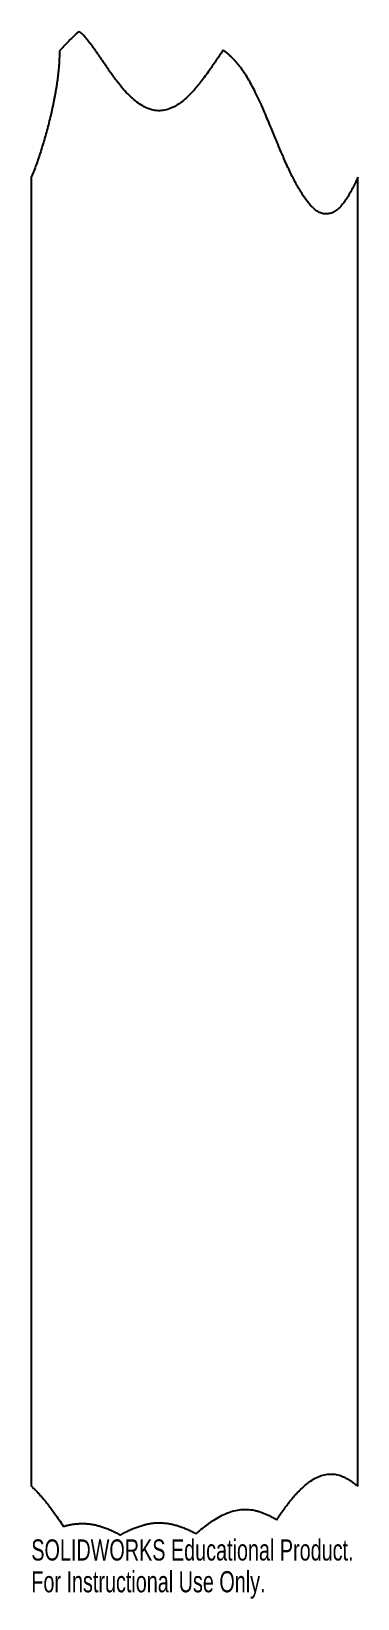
# Model space of a CAD drawing. Header units: inches. Extents: x -0.7 to 2.2, y -0.8 to 13.3.
import ezdxf

# ---------------------------------------------------------------- set-up
doc = ezdxf.new("R2010")
doc.units = ezdxf.units.IN
doc.header["$MEASUREMENT"] = 0
doc.styles.add('SLDTEXTSTYLE0', font='TXT', dxfattribs={"width": 0.7})

msp = doc.modelspace()

# ---------------------------------------------------------------- linework, layer by layer
at = {"color": 7, "linetype": 'Continuous', "lineweight": 25}
for p, q in [((-0.703, 11.993), (-0.703, 0.206)), ((2.235, 0.206), (2.235, 11.993))]:
    msp.add_line(p, q, dxfattribs=at)
for points, knots in [([(-0.271, 13.307), (-0.274, 13.305), (-0.279, 13.3), (-0.288, 13.293), (-0.297, 13.285), (-0.308, 13.276), (-0.319, 13.265), (-0.33, 13.254), (-0.343, 13.242), (-0.356, 13.229), (-0.37, 13.215), (-0.384, 13.2), (-0.4, 13.184), (-0.416, 13.167), (-0.432, 13.149), (-0.444, 13.136), (-0.45, 13.13)], [0, 0, 0, 0, 0.040363, 0.08544, 0.13526, 0.189844, 0.249208, 0.313363, 0.382321, 0.456089, 0.534673, 0.618079, 0.706311, 0.799373, 0.897269, 1, 1, 1, 1]), ([(1.024, 13.137), (1.014, 13.121), (0.992, 13.089), (0.959, 13.041), (0.926, 12.993), (0.891, 12.943), (0.855, 12.893), (0.818, 12.844), (0.783, 12.801), (0.745, 12.758), (0.703, 12.716), (0.657, 12.676), (0.612, 12.644), (0.564, 12.617), (0.511, 12.598), (0.453, 12.59), (0.395, 12.596), (0.339, 12.614), (0.285, 12.643), (0.232, 12.681), (0.177, 12.73), (0.122, 12.789), (0.065, 12.859), (0.022, 12.919), (-0.009, 12.964), (-0.027, 12.992), (-0.046, 13.019), (-0.065, 13.047), (-0.084, 13.074), (-0.103, 13.102), (-0.122, 13.129), (-0.14, 13.156), (-0.159, 13.181), (-0.177, 13.204), (-0.194, 13.226), (-0.21, 13.246), (-0.226, 13.264), (-0.242, 13.28), (-0.256, 13.294), (-0.266, 13.303), (-0.271, 13.307)], [0, 0, 0, 0, 0.0312591, 0.0625166, 0.0937741, 0.1250332, 0.1606026, 0.1932775, 0.223085, 0.2500605, 0.2859488, 0.318561, 0.3481497, 0.375053, 0.407192, 0.4377596, 0.4681739, 0.4998739, 0.5315924, 0.5667236, 0.6057974, 0.6491993, 0.6972109, 0.7500398, 0.7679011, 0.7857624, 0.8036236, 0.8214848, 0.839346, 0.8572072, 0.8750685, 0.8928966, 0.9097193, 0.9255422, 0.9403722, 0.9542175, 0.9670885, 0.9789977, 0.9899613, 1, 1, 1, 1]), ([(-0.45, 13.13), (-0.45, 13.122), (-0.45, 13.107), (-0.45, 13.085), (-0.451, 13.061), (-0.452, 13.037), (-0.453, 13.013), (-0.455, 12.988), (-0.457, 12.963), (-0.46, 12.937), (-0.463, 12.91), (-0.466, 12.883), (-0.47, 12.856), (-0.474, 12.828), (-0.479, 12.799), (-0.484, 12.77), (-0.489, 12.74), (-0.495, 12.71), (-0.501, 12.679), (-0.507, 12.648), (-0.514, 12.616), (-0.521, 12.584), (-0.531, 12.539), (-0.545, 12.483), (-0.562, 12.417), (-0.58, 12.351), (-0.599, 12.288), (-0.618, 12.226), (-0.638, 12.165), (-0.659, 12.106), (-0.68, 12.049), (-0.695, 12.012), (-0.703, 11.993)], [0, 0, 0, 0, 0.019022, 0.038497, 0.058432, 0.078829, 0.099695, 0.121033, 0.142848, 0.165142, 0.18792, 0.211184, 0.234938, 0.259185, 0.283927, 0.309167, 0.334907, 0.361149, 0.387896, 0.41515, 0.442912, 0.471184, 0.499968, 0.560002, 0.618881, 0.676619, 0.733231, 0.788733, 0.843143, 0.896478, 0.948757, 1, 1, 1, 1]), ([(2.235, 11.993), (2.231, 11.984), (2.223, 11.966), (2.211, 11.941), (2.2, 11.916), (2.188, 11.893), (2.177, 11.871), (2.165, 11.85), (2.154, 11.83), (2.143, 11.812), (2.132, 11.794), (2.121, 11.778), (2.11, 11.763), (2.092, 11.741), (2.067, 11.714), (2.032, 11.686), (1.997, 11.669), (1.962, 11.661), (1.925, 11.663), (1.89, 11.676), (1.851, 11.7), (1.81, 11.739), (1.766, 11.795), (1.719, 11.867), (1.67, 11.954), (1.618, 12.057), (1.578, 12.145), (1.548, 12.217), (1.524, 12.274), (1.493, 12.347), (1.46, 12.427), (1.427, 12.506), (1.398, 12.575), (1.372, 12.635), (1.344, 12.695), (1.314, 12.758), (1.281, 12.823), (1.248, 12.881), (1.22, 12.926), (1.196, 12.961), (1.177, 12.987), (1.158, 13.012), (1.137, 13.035), (1.116, 13.058), (1.094, 13.079), (1.072, 13.1), (1.048, 13.119), (1.032, 13.131), (1.024, 13.137)], [0, 0, 0, 0, 0.013078, 0.025661, 0.037749, 0.049347, 0.060459, 0.071089, 0.08124, 0.09092, 0.100133, 0.108888, 0.117193, 0.125058, 0.147181, 0.166478, 0.183569, 0.199341, 0.214903, 0.231411, 0.24984, 0.275441, 0.307022, 0.345034, 0.389735, 0.441283, 0.499779, 0.519077, 0.546356, 0.581615, 0.624855, 0.662855, 0.696366, 0.72539, 0.74993, 0.785546, 0.818237, 0.848039, 0.875002, 0.889584, 0.903945, 0.918104, 0.932081, 0.945898, 0.959575, 0.973136, 0.986603, 1, 1, 1, 1]), ([(1.503, -0.096), (1.512, -0.084), (1.528, -0.061), (1.552, -0.027), (1.575, 0.004), (1.597, 0.033), (1.618, 0.061), (1.639, 0.086), (1.658, 0.109), (1.676, 0.13), (1.701, 0.157), (1.733, 0.189), (1.772, 0.224), (1.815, 0.257), (1.864, 0.286), (1.92, 0.307), (1.976, 0.317), (2.021, 0.316), (2.055, 0.309), (2.08, 0.302), (2.105, 0.292), (2.13, 0.28), (2.156, 0.265), (2.182, 0.248), (2.208, 0.228), (2.226, 0.214), (2.235, 0.206)], [0, 0, 0, 0, 0.046429, 0.090499, 0.132216, 0.171585, 0.208614, 0.243309, 0.275682, 0.305745, 0.333513, 0.393841, 0.449333, 0.500269, 0.569278, 0.632491, 0.691951, 0.750097, 0.776374, 0.803702, 0.832296, 0.862344, 0.89401, 0.927432, 0.962728, 1, 1, 1, 1]), ([(-0.703, 0.206), (-0.698, 0.202), (-0.689, 0.193), (-0.675, 0.18), (-0.661, 0.166), (-0.647, 0.151), (-0.633, 0.136), (-0.619, 0.121), (-0.605, 0.104), (-0.59, 0.088), (-0.576, 0.07), (-0.562, 0.052), (-0.544, 0.029), (-0.52, -0.003), (-0.489, -0.045), (-0.453, -0.097), (-0.427, -0.135), (-0.412, -0.156)], [0, 0, 0, 0, 0.040489, 0.08193, 0.124338, 0.167727, 0.212111, 0.257503, 0.303915, 0.351358, 0.399842, 0.449377, 0.499972, 0.5895, 0.70267, 0.839499, 1, 1, 1, 1]), ([(-0.412, -0.156), (-0.407, -0.154), (-0.396, -0.151), (-0.381, -0.147), (-0.365, -0.143), (-0.349, -0.14), (-0.333, -0.137), (-0.318, -0.135), (-0.302, -0.133), (-0.286, -0.132), (-0.271, -0.131), (-0.256, -0.13), (-0.24, -0.13), (-0.225, -0.13), (-0.21, -0.131), (-0.195, -0.132), (-0.179, -0.134), (-0.164, -0.136), (-0.144, -0.139), (-0.117, -0.145), (-0.084, -0.154), (-0.049, -0.165), (-0.014, -0.179), (0.022, -0.195), (0.06, -0.213), (0.085, -0.226), (0.098, -0.233)], [0, 0, 0, 0, 0.031217, 0.062104, 0.092682, 0.122969, 0.152986, 0.182753, 0.21229, 0.24162, 0.270765, 0.299747, 0.328588, 0.357313, 0.385943, 0.414504, 0.443019, 0.471511, 0.500006, 0.561564, 0.626123, 0.693882, 0.76501, 0.839656, 0.917949, 1, 1, 1, 1]), ([(0.098, -0.233), (0.104, -0.23), (0.117, -0.222), (0.137, -0.212), (0.156, -0.202), (0.175, -0.193), (0.194, -0.184), (0.212, -0.176), (0.231, -0.169), (0.249, -0.162), (0.267, -0.155), (0.285, -0.15), (0.303, -0.144), (0.32, -0.14), (0.337, -0.136), (0.354, -0.132), (0.371, -0.129), (0.388, -0.127), (0.404, -0.125), (0.421, -0.124), (0.442, -0.123), (0.468, -0.123), (0.501, -0.126), (0.533, -0.13), (0.567, -0.137), (0.601, -0.146), (0.635, -0.157), (0.67, -0.17), (0.706, -0.185), (0.743, -0.202), (0.767, -0.215), (0.779, -0.222)], [0, 0, 0, 0, 0.031216, 0.061809, 0.09179, 0.12117, 0.149962, 0.178178, 0.205831, 0.232936, 0.259509, 0.285565, 0.311122, 0.336197, 0.360811, 0.384984, 0.408737, 0.432093, 0.455076, 0.47771, 0.500023, 0.543639, 0.588253, 0.634045, 0.681184, 0.729824, 0.780106, 0.832155, 0.886087, 0.942005, 1, 1, 1, 1]), ([(0.779, -0.222), (0.788, -0.214), (0.805, -0.2), (0.83, -0.179), (0.854, -0.16), (0.876, -0.143), (0.898, -0.127), (0.919, -0.112), (0.952, -0.09), (0.999, -0.063), (1.06, -0.034), (1.122, -0.014), (1.187, -0.003), (1.254, -0.002), (1.308, -0.011), (1.349, -0.022), (1.379, -0.032), (1.409, -0.045), (1.44, -0.059), (1.472, -0.076), (1.493, -0.089), (1.503, -0.096)], [0, 0, 0, 0, 0.04253, 0.082775, 0.120744, 0.156448, 0.189897, 0.221106, 0.250094, 0.339682, 0.422693, 0.500099, 0.583974, 0.666544, 0.750006, 0.786748, 0.825286, 0.865765, 0.908308, 0.953023, 1, 1, 1, 1])]:
    msp.add_open_spline(points, degree=3, knots=knots, dxfattribs=at)

# ---------------------------------------------------------------- texts
at = {"color": 7, "linetype": 'Continuous', "char_height": 0.1903, "attachment_point": 1, "style": 'SLDTEXTSTYLE0'}
for s, insert in [('SOLIDWORKS Educational Product.', (-0.703, -0.273)), ('For Instructional Use Only.', (-0.703, -0.559))]:
    msp.add_mtext(s, dxfattribs=dict(at, insert=insert))

doc.saveas('drawing.dxf')
